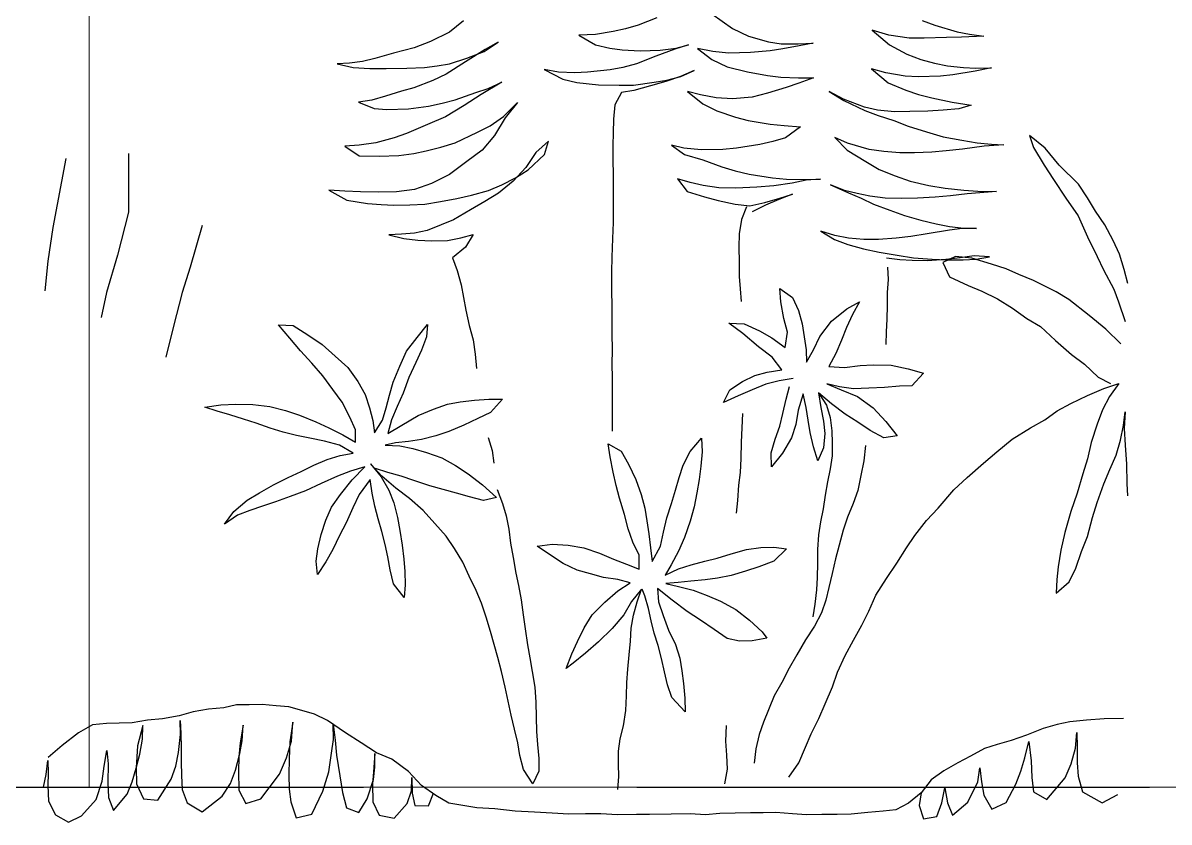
# Model space of a CAD drawing. Header units: metres. Extents: x -58 to 722, y -1100 to 345.
# Drawn here: x 240.4789 to 240.898, y -500.6982 to -500.406 of the extents above; entities that cross this region are included whole.
import ezdxf

# ---------------------------------------------------------------- set-up
doc = ezdxf.new("R2010")
doc.units = ezdxf.units.M
doc.header["$MEASUREMENT"] = 0
doc.linetypes.add('HIDDEN2', pattern=[0.1875, 0.125, -0.0625])
doc.layers.add('FSR_ARQ_005VEGETACION', color=64, linetype='Continuous')
doc.layers.add('FSR_ARQ_007PROYECCIONES', color=200, linetype='HIDDEN2')
doc.layers.add('muro bajo', color=33, linetype='Continuous', lineweight=9)

# ---------------------------------------------------------------- blocks, each defined once
blk = doc.blocks.new('arbustos 01')
at = {"layer": 'FSR_ARQ_005VEGETACION', "color": 103}
for p, q in [((188.59767, -31.7698), (188.606, -31.77567)), ((188.4967, -31.77261), (188.49102, -31.77723)), ((188.56261, -31.7759), (188.5576, -31.77692)), ((188.56773, -31.7744), (188.56261, -31.7759)), ((188.57534, -31.77142), (188.56773, -31.7744)), ((188.606, -31.77567), (188.61261, -31.77881)), ((188.68306, -31.77247), (188.68822, -31.77431)), ((188.68822, -31.77431), (188.69735, -31.77706)), ((188.49102, -31.77723), (188.4833, -31.78104)), ((188.55044, -31.7781), (188.54364, -31.77843)), ((188.54364, -31.77843), (188.55038, -31.7824)), ((188.5576, -31.77692), (188.55044, -31.7781)), ((188.61261, -31.77881), (188.62066, -31.78121)), ((188.66963, -31.77839), (188.66279, -31.77645)), ((188.66279, -31.77645), (188.6698, -31.78233)), ((188.67777, -31.7796), (188.66963, -31.77839)), ((188.68387, -31.77963), (188.67777, -31.7796)), ((188.69307, -31.77939), (188.68387, -31.77963)), ((188.69905, -31.77931), (188.69307, -31.77939)), ((188.69735, -31.77706), (188.70238, -31.77807)), ((188.70813, -31.77882), (188.69905, -31.77931)), ((188.70238, -31.77807), (188.70813, -31.77882)), ((188.47676, -31.78364), (188.46831, -31.78579)), ((188.4833, -31.78104), (188.47676, -31.78364)), ((188.50558, -31.78432), (188.49752, -31.78922)), ((188.4981, -31.78777), (188.50511, -31.78505)), ((188.50511, -31.78505), (188.5108, -31.78126)), ((188.5108, -31.78126), (188.50558, -31.78432)), ((188.55038, -31.7824), (188.55614, -31.78376)), ((188.55614, -31.78376), (188.56117, -31.78441)), ((188.56117, -31.78441), (188.56859, -31.78478)), ((188.56859, -31.78478), (188.57659, -31.78456)), ((188.58256, -31.78412), (188.57483, -31.78697)), ((188.57659, -31.78456), (188.58316, -31.78375)), ((188.58816, -31.78237), (188.58256, -31.78412)), ((188.58316, -31.78375), (188.58816, -31.78237)), ((188.598, -31.7851), (188.59188, -31.78387)), ((188.59188, -31.78387), (188.59768, -31.78833)), ((188.60446, -31.78573), (188.598, -31.7851)), ((188.62142, -31.78478), (188.6133, -31.78549)), ((188.62066, -31.78121), (188.62581, -31.78197)), ((188.62655, -31.784), (188.62142, -31.78478)), ((188.62581, -31.78197), (188.63274, -31.782)), ((188.63311, -31.78271), (188.62655, -31.784)), ((188.63274, -31.782), (188.63883, -31.78168)), ((188.63883, -31.78168), (188.63311, -31.78271)), ((188.6698, -31.78233), (188.67691, -31.78618)), ((188.45043, -31.78985), (188.44541, -31.79004)), ((188.45568, -31.78919), (188.45043, -31.78985)), ((188.46068, -31.78792), (188.45568, -31.78919)), ((188.46831, -31.78579), (188.46068, -31.78792)), ((188.49752, -31.78922), (188.4897, -31.79434)), ((188.49108, -31.79014), (188.4981, -31.78777)), ((188.57483, -31.78697), (188.56698, -31.79007)), ((188.59768, -31.78833), (188.60394, -31.79124)), ((188.6133, -31.78549), (188.60446, -31.78573)), ((188.67691, -31.78618), (188.68255, -31.78826)), ((188.68255, -31.78826), (188.68819, -31.78985)), ((188.68819, -31.78985), (188.69347, -31.79086)), ((188.44541, -31.79004), (188.45189, -31.79151)), ((188.45189, -31.79151), (188.45871, -31.79201)), ((188.45871, -31.79201), (188.46528, -31.79192)), ((188.46528, -31.79192), (188.47377, -31.79181)), ((188.47377, -31.79181), (188.48094, -31.79159)), ((188.48094, -31.79159), (188.48607, -31.79092)), ((188.4897, -31.79434), (188.48423, -31.79681)), ((188.48607, -31.79092), (188.49108, -31.79014)), ((188.53535, -31.79348), (188.52948, -31.79237)), ((188.52948, -31.79237), (188.53706, -31.79633)), ((188.54193, -31.79375), (188.53535, -31.79348)), ((188.54719, -31.79344), (188.54193, -31.79375)), ((188.55638, -31.79248), (188.54719, -31.79344)), ((188.56151, -31.79157), (188.55638, -31.79248)), ((188.56698, -31.79007), (188.56151, -31.79157)), ((188.59045, -31.79273), (188.58487, -31.7952)), ((188.5851, -31.7952), (188.59045, -31.79273)), ((188.60394, -31.79124), (188.6121, -31.7934)), ((188.6121, -31.7934), (188.62024, -31.79484)), ((188.6684, -31.79371), (188.66252, -31.79211)), ((188.66252, -31.79211), (188.6693, -31.79776)), ((188.67619, -31.79504), (188.6684, -31.79371)), ((188.69555, -31.79454), (188.69054, -31.79508)), ((188.69347, -31.79086), (188.69993, -31.79161)), ((188.70462, -31.7931), (188.69555, -31.79454)), ((188.69993, -31.79161), (188.70496, -31.79178)), ((188.71129, -31.79169), (188.70462, -31.7931)), ((188.70496, -31.79178), (188.71129, -31.79169)), ((188.48423, -31.79681), (188.47662, -31.79978)), ((188.51234, -31.7975), (188.50392, -31.80252)), ((188.50675, -31.80009), (188.51234, -31.7975)), ((188.53706, -31.79633), (188.54282, -31.79769)), ((188.54282, -31.79769), (188.55156, -31.79864)), ((188.55156, -31.79864), (188.55993, -31.79877)), ((188.55993, -31.79877), (188.56579, -31.79869)), ((188.56579, -31.79869), (188.57426, -31.7975)), ((188.57272, -31.79907), (188.56594, -31.80096)), ((188.57892, -31.79731), (188.57272, -31.79907)), ((188.57426, -31.7975), (188.57939, -31.79671)), ((188.58487, -31.7952), (188.57892, -31.79731)), ((188.57939, -31.79671), (188.5851, -31.7952)), ((188.62024, -31.79484), (188.62563, -31.79548)), ((188.62563, -31.79548), (188.63293, -31.79574)), ((188.63296, -31.7979), (188.62784, -31.79976)), ((188.63293, -31.79574), (188.63891, -31.79578)), ((188.63891, -31.79578), (188.63296, -31.7979)), ((188.6693, -31.79776), (188.67651, -31.80077)), ((188.68146, -31.79532), (188.67619, -31.79504)), ((188.69054, -31.79508), (188.68146, -31.79532)), ((188.46507, -31.80316), (188.45948, -31.80479)), ((188.47162, -31.80116), (188.46507, -31.80316)), ((188.47662, -31.79978), (188.47162, -31.80116)), ((188.49331, -31.80469), (188.50175, -31.80171)), ((188.50392, -31.80252), (188.49704, -31.80703)), ((188.50175, -31.80171), (188.50675, -31.80009)), ((188.56093, -31.80174), (188.55825, -31.8068)), ((188.56594, -31.80096), (188.56093, -31.80174)), ((188.59298, -31.80262), (188.58782, -31.80138)), ((188.58782, -31.80138), (188.59398, -31.80631)), ((188.59945, -31.80385), (188.59298, -31.80262)), ((188.60603, -31.80424), (188.59945, -31.80385)), ((188.61403, -31.80365), (188.60603, -31.80424)), ((188.62022, -31.80201), (188.61403, -31.80365)), ((188.62784, -31.79976), (188.62022, -31.80201)), ((188.6511, -31.80446), (188.64532, -31.80131)), ((188.64532, -31.80131), (188.65134, -31.80494)), ((188.67651, -31.80077), (188.68167, -31.80249)), ((188.68167, -31.80249), (188.68707, -31.80386)), ((188.68707, -31.80386), (188.69534, -31.80566)), ((188.45948, -31.80479), (188.45411, -31.8057)), ((188.45411, -31.8057), (188.46048, -31.80825)), ((188.46048, -31.80825), (188.46563, -31.80866)), ((188.46563, -31.80866), (188.47435, -31.80842)), ((188.47435, -31.80842), (188.48258, -31.80723)), ((188.48258, -31.80723), (188.48807, -31.80608)), ((188.48807, -31.80608), (188.49331, -31.80469)), ((188.49704, -31.80703), (188.48946, -31.81168)), ((188.513, -31.81148), (188.51866, -31.80578)), ((188.51866, -31.80578), (188.51361, -31.81207)), ((188.55825, -31.8068), (188.55769, -31.81261)), ((188.59398, -31.80631), (188.59964, -31.80923)), ((188.65975, -31.80769), (188.6511, -31.80446)), ((188.65134, -31.80494), (188.65977, -31.80901)), ((188.66502, -31.80894), (188.65975, -31.80769)), ((188.69801, -31.80837), (188.69168, -31.80893)), ((188.69534, -31.80566), (188.70301, -31.80687)), ((188.70301, -31.80687), (188.69801, -31.80837)), ((188.48946, -31.81168), (188.48209, -31.81477)), ((188.50756, -31.81526), (188.513, -31.81148)), ((188.51361, -31.81207), (188.5094, -31.81918)), ((188.55769, -31.81261), (188.55752, -31.81819)), ((188.59964, -31.80923), (188.6072, -31.81175)), ((188.6072, -31.81175), (188.61236, -31.81312)), ((188.61236, -31.81312), (188.62135, -31.81455)), ((188.65977, -31.80901), (188.66517, -31.81109)), ((188.67185, -31.80956), (188.66502, -31.80894)), ((188.66517, -31.81109), (188.67154, -31.81315)), ((188.67154, -31.81315), (188.67743, -31.81546)), ((188.67806, -31.80948), (188.67185, -31.80956)), ((188.68547, -31.80938), (188.67806, -31.80948)), ((188.69168, -31.80893), (188.68547, -31.80938)), ((188.48209, -31.81477), (188.47353, -31.81835)), ((188.49342, -31.82214), (188.50245, -31.81784)), ((188.50245, -31.81784), (188.50756, -31.81526)), ((188.62135, -31.81455), (188.6271, -31.81519)), ((188.6271, -31.81519), (188.63368, -31.8157)), ((188.63368, -31.8157), (188.62752, -31.8202)), ((188.67743, -31.81546), (188.68487, -31.81775)), ((188.68487, -31.81775), (188.69159, -31.81969)), ((188.46115, -31.82222), (188.45435, -31.82315)), ((188.46853, -31.82009), (188.46115, -31.82222)), ((188.47353, -31.81835), (188.46853, -31.82009)), ((188.48747, -31.8239), (188.49342, -31.82214)), ((188.5094, -31.81918), (188.50434, -31.8251)), ((188.53131, -31.82151), (188.52611, -31.82612)), ((188.52971, -31.82691), (188.53131, -31.82151)), ((188.55752, -31.81819), (188.55746, -31.82327)), ((188.6224, -31.82159), (188.61716, -31.82286)), ((188.62752, -31.8202), (188.6224, -31.82159)), ((188.65277, -31.82237), (188.6476, -31.82005)), ((188.6476, -31.82005), (188.65269, -31.82512)), ((188.66153, -31.82488), (188.65277, -31.82237)), ((188.69159, -31.81969), (188.69926, -31.82114)), ((188.69926, -31.82114), (188.70549, -31.82213)), ((188.73313, -31.82432), (188.72673, -31.81914)), ((188.72673, -31.81914), (188.72835, -31.82414)), ((188.45435, -31.82315), (188.4485, -31.82359)), ((188.4485, -31.82359), (188.45441, -31.82746)), ((188.47042, -31.82736), (188.47651, -31.82656)), ((188.47651, -31.82656), (188.48163, -31.82541)), ((188.48163, -31.82541), (188.48747, -31.8239)), ((188.50434, -31.8251), (188.49807, -31.82973)), ((188.52611, -31.82612), (188.52213, -31.83215)), ((188.52298, -31.83322), (188.52971, -31.82691)), ((188.55746, -31.82327), (188.55742, -31.8291)), ((188.58634, -31.82435), (188.5813, -31.8231)), ((188.5813, -31.8231), (188.58661, -31.82686)), ((188.59328, -31.82509), (188.58634, -31.82435)), ((188.58661, -31.82686), (188.59393, -31.82915)), ((188.60212, -31.82485), (188.59328, -31.82509)), ((188.60774, -31.82442), (188.60212, -31.82485)), ((188.61716, -31.82286), (188.60774, -31.82442)), ((188.65269, -31.82512), (188.66029, -31.8298)), ((188.45441, -31.82746), (188.46254, -31.82758)), ((188.46254, -31.82758), (188.47042, -31.82736)), ((188.49807, -31.82973), (188.49109, -31.83509)), ((188.55742, -31.8291), (188.5575, -31.83517)), ((188.59393, -31.82915), (188.60174, -31.83191)), ((188.49109, -31.83509), (188.48373, -31.83877)), ((188.5123, -31.83922), (188.51788, -31.8364)), ((188.52213, -31.83215), (188.51695, -31.83772)), ((188.51788, -31.8364), (188.52298, -31.83322)), ((188.5575, -31.83517), (188.55758, -31.84099)), ((188.60174, -31.83191), (188.60714, -31.83351)), ((188.60714, -31.83351), (188.61278, -31.83487)), ((188.61278, -31.83487), (188.62224, -31.83641)), ((188.62224, -31.83641), (188.62799, -31.83693)), ((188.47683, -31.84114), (188.46955, -31.84207)), ((188.48373, -31.83877), (188.47683, -31.84114)), ((188.50684, -31.84157), (188.5123, -31.83922)), ((188.51695, -31.83772), (188.51103, -31.84259)), ((188.55758, -31.84099), (188.55754, -31.84732)), ((188.5888, -31.8383), (188.58376, -31.83682)), ((188.58376, -31.83682), (188.58765, -31.8419)), ((188.59407, -31.83955), (188.5888, -31.8383)), ((188.60054, -31.84053), (188.59407, -31.83955)), ((188.60736, -31.84056), (188.60054, -31.84053)), ((188.61596, -31.8402), (188.60736, -31.84056)), ((188.62288, -31.83963), (188.61596, -31.8402)), ((188.63028, -31.83858), (188.62288, -31.83963)), ((188.62799, -31.83693), (188.636, -31.83706)), ((188.636, -31.83742), (188.63028, -31.83858)), ((188.636, -31.83706), (188.64174, -31.83699)), ((188.64174, -31.83699), (188.636, -31.83742)), ((188.6516, -31.84151), (188.64583, -31.83932)), ((188.64583, -31.83932), (188.65317, -31.84257)), ((188.4485, -31.84176), (188.44204, -31.84137)), ((188.44204, -31.84137), (188.44939, -31.84545)), ((188.45496, -31.84215), (188.4485, -31.84176)), ((188.44939, -31.84545), (188.45778, -31.8469)), ((188.46238, -31.84229), (188.45496, -31.84215)), ((188.46955, -31.84207), (188.46238, -31.84229)), ((188.48741, -31.84601), (188.49409, -31.84485)), ((188.49409, -31.84485), (188.49993, -31.84345)), ((188.49993, -31.84345), (188.50684, -31.84157)), ((188.51103, -31.84259), (188.50546, -31.84601)), ((188.58765, -31.8419), (188.59461, -31.84408)), ((188.59461, -31.84408), (188.60025, -31.84568)), ((188.60025, -31.84568), (188.60709, -31.84714)), ((188.61915, -31.84638), (188.62534, -31.84462)), ((188.62487, -31.84522), (188.6194, -31.84745)), ((188.63046, -31.843), (188.62487, -31.84522)), ((188.62534, -31.84462), (188.63046, -31.843)), ((188.65676, -31.84276), (188.6516, -31.84151)), ((188.65317, -31.84257), (188.65834, -31.84465)), ((188.66179, -31.84389), (188.65676, -31.84276)), ((188.45778, -31.8469), (188.46328, -31.8473)), ((188.46328, -31.8473), (188.46843, -31.84747)), ((188.46843, -31.84747), (188.47488, -31.84738)), ((188.47488, -31.84738), (188.48097, -31.84706)), ((188.48097, -31.84706), (188.48741, -31.84601)), ((188.60709, -31.84714), (188.61307, -31.84777)), ((188.61307, -31.84777), (188.61915, -31.84638))]:
    blk.add_line(p, q, dxfattribs=at)
at = {"layer": 'FSR_ARQ_005VEGETACION', "color": 104}
for p, q in [((188.70549, -31.82213), (188.71123, -31.82277)), ((188.36064, -31.82655), (188.36066, -31.85034)), ((188.66752, -31.82576), (188.66153, -31.82488)), ((188.67399, -31.82627), (188.66752, -31.82576)), ((188.67996, -31.82619), (188.67399, -31.82627)), ((188.68701, -31.82597), (188.67996, -31.82619)), ((188.69286, -31.82541), (188.68701, -31.82597)), ((188.69955, -31.82472), (188.69286, -31.82541)), ((188.70826, -31.82353), (188.69955, -31.82472)), ((188.71626, -31.82306), (188.70826, -31.82353)), ((188.71123, -31.82277), (188.71626, -31.82306)), ((188.72835, -31.82414), (188.73275, -31.83126)), ((188.73884, -31.83129), (188.73313, -31.82432)), ((188.33511, -31.82851), (188.3299, -31.85665)), ((188.66029, -31.8298), (188.66559, -31.83296)), ((188.73275, -31.83126), (188.73653, -31.83706)), ((188.7466, -31.83896), (188.73884, -31.83129)), ((188.66559, -31.83296), (188.67208, -31.83562)), ((188.67208, -31.83562), (188.67821, -31.83781)), ((188.67821, -31.83781), (188.68576, -31.8395)), ((188.68576, -31.8395), (188.69247, -31.8406)), ((188.69247, -31.8406), (188.70001, -31.84145)), ((188.73653, -31.83706), (188.74154, -31.84464)), ((188.75026, -31.84453), (188.7466, -31.83896)), ((188.65834, -31.84465), (188.66339, -31.84709)), ((188.66814, -31.84464), (188.66179, -31.84389)), ((188.67483, -31.84478), (188.66814, -31.84464)), ((188.68117, -31.8447), (188.67483, -31.84478)), ((188.68846, -31.84424), (188.68117, -31.8447)), ((188.69466, -31.84368), (188.68846, -31.84424)), ((188.70135, -31.84287), (188.69466, -31.84368)), ((188.70001, -31.84145), (188.70576, -31.84185)), ((188.7066, -31.84244), (188.70135, -31.84287)), ((188.70576, -31.84185), (188.71329, -31.84199)), ((188.71329, -31.84199), (188.7066, -31.84244)), ((188.74154, -31.84464), (188.74654, -31.85187)), ((188.75356, -31.84998), (188.75026, -31.84453)), ((188.36066, -31.85034), (188.35621, -31.86787)), ((188.49953, -31.84944), (188.49265, -31.85347)), ((188.50546, -31.84601), (188.49953, -31.84944)), ((188.55754, -31.84732), (188.55752, -31.85451)), ((188.61179, -31.84819), (188.60968, -31.85337)), ((188.6194, -31.84745), (188.61406, -31.85027)), ((188.66339, -31.84709), (188.67, -31.84951)), ((188.67, -31.84951), (188.67589, -31.8517)), ((188.75734, -31.85555), (188.75356, -31.84998)), ((188.49265, -31.85347), (188.48766, -31.85557)), ((188.55752, -31.85451), (188.55723, -31.86108)), ((188.60968, -31.85337), (188.6088, -31.85912)), ((188.67589, -31.8517), (188.68261, -31.85364)), ((188.68261, -31.85364), (188.68884, -31.85511)), ((188.68884, -31.85511), (188.69424, -31.85624)), ((188.74654, -31.85187), (188.75036, -31.86042)), ((188.3299, -31.85665), (188.32778, -31.87025)), ((188.39058, -31.85579), (188.38562, -31.87276)), ((188.47157, -31.85926), (188.46644, -31.85957)), ((188.46644, -31.85957), (188.47255, -31.86104)), ((188.47683, -31.85883), (188.47157, -31.85926)), ((188.48195, -31.8578), (188.47683, -31.85883)), ((188.48766, -31.85557), (188.48195, -31.8578)), ((188.49562, -31.86085), (188.50063, -31.85946)), ((188.50063, -31.85946), (188.49759, -31.86464)), ((188.6088, -31.85912), (188.60864, -31.86462)), ((188.64766, -31.85986), (188.6419, -31.85814)), ((188.6419, -31.85814), (188.64745, -31.86153)), ((188.68519, -31.85911), (188.67851, -31.86027)), ((188.69426, -31.85767), (188.68519, -31.85911)), ((188.69424, -31.85624), (188.69998, -31.85688)), ((188.69939, -31.857), (188.69426, -31.85767)), ((188.70513, -31.85704), (188.69939, -31.857)), ((188.69998, -31.85688), (188.70513, -31.85704)), ((188.76066, -31.86184), (188.75734, -31.85555)), ((188.47255, -31.86104), (188.47818, -31.8618)), ((188.47818, -31.8618), (188.48392, -31.86196)), ((188.48392, -31.86196), (188.49026, -31.86187)), ((188.49026, -31.86187), (188.49562, -31.86085)), ((188.55723, -31.86108), (188.55697, -31.86865)), ((188.64745, -31.86153), (188.65297, -31.86349)), ((188.65318, -31.86086), (188.64766, -31.85986)), ((188.65297, -31.86349), (188.65921, -31.8652)), ((188.6594, -31.86149), (188.65318, -31.86086)), ((188.66538, -31.86141), (188.6594, -31.86149)), ((188.67254, -31.86095), (188.66538, -31.86141)), ((188.67851, -31.86027), (188.67254, -31.86095)), ((188.75036, -31.86042), (188.75417, -31.86838)), ((188.76324, -31.86742), (188.76066, -31.86184)), ((188.35621, -31.86787), (188.3517, -31.88299)), ((188.49759, -31.86464), (188.49227, -31.8689)), ((188.49227, -31.8689), (188.49413, -31.87406)), ((188.55697, -31.86865), (188.55692, -31.8746)), ((188.60864, -31.86462), (188.60872, -31.87071)), ((188.65921, -31.8652), (188.66569, -31.86655)), ((188.66569, -31.86655), (188.673, -31.86788)), ((188.67398, -31.86978), (188.66859, -31.86902)), ((188.673, -31.86788), (188.67958, -31.86887)), ((188.67958, -31.86887), (188.68712, -31.86948)), ((188.69667, -31.86832), (188.69145, -31.87079)), ((188.69859, -31.86885), (188.69274, -31.86953)), ((188.70326, -31.86907), (188.69667, -31.86832)), ((188.7042, -31.86805), (188.69859, -31.86885)), ((188.7113, -31.87147), (188.70326, -31.86907)), ((188.71054, -31.86845), (188.7042, -31.86805)), ((188.70506, -31.86948), (188.71054, -31.86845)), ((188.75417, -31.86838), (188.75675, -31.87373)), ((188.76524, -31.87361), (188.76324, -31.86742)), ((188.32778, -31.87025), (188.32659, -31.88238)), ((188.38562, -31.87276), (188.38246, -31.883)), ((188.60872, -31.87071), (188.6088, -31.87645)), ((188.66901, -31.8727), (188.66931, -31.87778)), ((188.679, -31.86995), (188.67398, -31.86978)), ((188.6851, -31.87011), (188.679, -31.86995)), ((188.69274, -31.86953), (188.6851, -31.87011)), ((188.68712, -31.86948), (188.69311, -31.86976)), ((188.69145, -31.87079), (188.69427, -31.87661)), ((188.69311, -31.86976), (188.6998, -31.86967)), ((188.6998, -31.86967), (188.70506, -31.86948)), ((188.71718, -31.87343), (188.7113, -31.87147)), ((188.72235, -31.87575), (188.71718, -31.87343)), ((188.75675, -31.87373), (188.76093, -31.88168)), ((188.76675, -31.87933), (188.76524, -31.87361)), ((188.49413, -31.87406), (188.49576, -31.8799)), ((188.55692, -31.8746), (188.5569, -31.88228)), ((188.6088, -31.87645), (188.60923, -31.88147)), ((188.66931, -31.87778), (188.6689, -31.88305)), ((188.69427, -31.87661), (188.70185, -31.88009)), ((188.72836, -31.87817), (188.72235, -31.87575)), ((188.73751, -31.88271), (188.72836, -31.87817)), ((188.3517, -31.88299), (188.3495, -31.8932)), ((188.38246, -31.883), (188.37889, -31.89664)), ((188.49576, -31.8799), (188.49679, -31.88503)), ((188.5569, -31.88228), (188.55698, -31.88836)), ((188.60923, -31.88147), (188.60954, -31.8866)), ((188.62568, -31.88674), (188.62524, -31.88137)), ((188.62524, -31.88137), (188.63043, -31.885)), ((188.6689, -31.88305), (188.66885, -31.88831)), ((188.70185, -31.88009), (188.70738, -31.88252)), ((188.70738, -31.88252), (188.71376, -31.88555)), ((188.74269, -31.88587), (188.73751, -31.88271)), ((188.76093, -31.88168), (188.76291, -31.88679)), ((188.49679, -31.88503), (188.49769, -31.89015)), ((188.62696, -31.89354), (188.62568, -31.88674)), ((188.63043, -31.885), (188.6329, -31.89035)), ((188.65249, -31.88961), (188.65759, -31.88679)), ((188.65759, -31.88679), (188.6548, -31.89196)), ((188.71376, -31.88555), (188.71979, -31.88941)), ((188.75091, -31.89233), (188.74269, -31.88587)), ((188.76291, -31.88679), (188.76565, -31.89476)), ((188.49769, -31.89015), (188.4991, -31.89647)), ((188.55698, -31.88836), (188.55706, -31.89369)), ((188.6329, -31.89035), (188.63429, -31.89571)), ((188.64623, -31.89471), (188.65249, -31.88961)), ((188.6548, -31.89196), (188.65236, -31.89726)), ((188.66885, -31.88831), (188.66881, -31.89381)), ((188.71979, -31.88941), (188.72558, -31.89351)), ((188.75768, -31.89786), (188.75091, -31.89233)), ((188.37889, -31.89664), (188.37578, -31.9093)), ((188.42612, -31.90158), (188.42158, -31.89613)), ((188.42158, -31.89613), (188.42748, -31.89642)), ((188.42748, -31.89642), (188.43348, -31.90018)), ((188.47787, -31.90125), (188.48214, -31.89599)), ((188.48214, -31.89599), (188.48177, -31.90101)), ((188.4991, -31.89647), (188.50061, -31.90219)), ((188.55706, -31.89369), (188.55701, -31.89964)), ((188.61031, -31.89962), (188.60452, -31.89552)), ((188.60452, -31.89552), (188.61085, -31.89567)), ((188.61085, -31.89567), (188.61699, -31.89857)), ((188.62835, -31.89914), (188.62696, -31.89354)), ((188.63429, -31.89571), (188.63519, -31.90096)), ((188.64153, -31.90087), (188.64623, -31.89471)), ((188.66881, -31.89381), (188.66852, -31.89895)), ((188.72558, -31.89351), (188.73125, -31.89678)), ((188.73125, -31.89678), (188.7373, -31.90256)), ((188.43053, -31.90673), (188.42612, -31.90158)), ((188.43348, -31.90018), (188.4393, -31.90419)), ((188.47361, -31.90682), (188.47787, -31.90125)), ((188.48177, -31.90101), (188.47974, -31.90637)), ((188.55701, -31.89964), (188.5571, -31.90633)), ((188.6166, -31.90504), (188.61031, -31.89962)), ((188.61699, -31.89857), (188.62205, -31.90137)), ((188.62205, -31.90137), (188.62748, -31.90537)), ((188.62748, -31.90537), (188.62835, -31.89914)), ((188.63519, -31.90096), (188.63598, -31.90633)), ((188.63897, -31.90629), (188.64153, -31.90087)), ((188.65236, -31.89726), (188.65028, -31.90243)), ((188.66852, -31.89895), (188.66835, -31.90409)), ((188.76386, -31.90387), (188.75768, -31.89786)), ((188.4393, -31.90419), (188.44457, -31.90889)), ((188.50061, -31.90219), (188.50152, -31.90803)), ((188.5571, -31.90633), (188.55706, -31.91216)), ((188.62216, -31.90926), (188.6166, -31.90504)), ((188.63598, -31.90633), (188.63605, -31.91135)), ((188.63605, -31.91135), (188.63897, -31.90629)), ((188.65028, -31.90243), (188.64808, -31.90784)), ((188.7373, -31.90256), (188.74383, -31.90821)), ((188.43518, -31.91175), (188.43053, -31.90673)), ((188.44457, -31.90889), (188.44977, -31.91353)), ((188.47084, -31.91287), (188.47361, -31.90682)), ((188.47974, -31.90637), (188.47733, -31.91148)), ((188.50152, -31.90803), (188.50208, -31.91388)), ((188.62605, -31.91447), (188.62216, -31.90926)), ((188.64808, -31.90784), (188.64516, -31.91313)), ((188.74383, -31.90821), (188.74903, -31.91208)), ((188.43959, -31.91683), (188.43518, -31.91175)), ((188.44977, -31.91353), (188.45375, -31.91912)), ((188.46814, -31.91948), (188.47084, -31.91287)), ((188.47733, -31.91148), (188.47456, -31.91753)), ((188.55706, -31.91216), (188.55714, -31.91773)), ((188.61509, -31.91677), (188.62009, -31.91539)), ((188.62009, -31.91539), (188.62605, -31.91447)), ((188.64516, -31.91313), (188.65162, -31.91341)), ((188.65162, -31.91341), (188.65795, -31.91272)), ((188.65795, -31.91272), (188.6632, -31.91241)), ((188.6632, -31.91241), (188.6705, -31.91255)), ((188.6705, -31.91255), (188.67745, -31.91401)), ((188.67745, -31.91401), (188.68369, -31.91584)), ((188.74903, -31.91208), (188.7546, -31.91739)), ((188.4437, -31.92235), (188.43959, -31.91683)), ((188.45375, -31.91912), (188.45674, -31.92447)), ((188.46666, -31.92477), (188.46814, -31.91948)), ((188.47456, -31.91753), (188.47217, -31.92389)), ((188.55714, -31.91773), (188.55709, -31.92331)), ((188.605, -31.92253), (188.6101, -31.91911)), ((188.6101, -31.91911), (188.61509, -31.91677)), ((188.61956, -31.9203), (188.61409, -31.92252)), ((188.62504, -31.91891), (188.61956, -31.9203)), ((188.63076, -31.91799), (188.62504, -31.91891)), ((188.64946, -31.92132), (188.64442, -31.92008)), ((188.64442, -31.92008), (188.65019, -31.92251)), ((188.68369, -31.91584), (188.67898, -31.92092)), ((188.7546, -31.91739), (188.75965, -31.91995)), ((188.75693, -31.92202), (188.763, -31.92002)), ((188.763, -31.92002), (188.75925, -31.92521)), ((188.44749, -31.92763), (188.4437, -31.92235)), ((188.45674, -31.92447), (188.45855, -31.92984)), ((188.46537, -31.92981), (188.46666, -31.92477)), ((188.47217, -31.92389), (188.46982, -31.92931)), ((188.55709, -31.92331), (188.55716, -31.92889)), ((188.60244, -31.9277), (188.605, -31.92253)), ((188.61409, -31.92252), (188.60838, -31.92499)), ((188.62789, -31.92628), (188.62925, -31.92124)), ((188.63479, -31.92415), (188.63273, -31.93088)), ((188.63594, -31.92976), (188.63479, -31.92415)), ((188.64632, -31.92818), (188.641, -31.92371)), ((188.641, -31.92371), (188.64192, -31.92968)), ((188.641, -31.92371), (188.6443, -31.92881)), ((188.6552, -31.92208), (188.64946, -31.92132)), ((188.65019, -31.92251), (188.6568, -31.92529)), ((188.66142, -31.92188), (188.6552, -31.92208)), ((188.66787, -31.92155), (188.66142, -31.92188)), ((188.67384, -31.92111), (188.66787, -31.92155)), ((188.67898, -31.92092), (188.67384, -31.92111)), ((188.74351, -31.92806), (188.75028, -31.92486)), ((188.75028, -31.92486), (188.75693, -31.92202)), ((188.39167, -31.92957), (188.39816, -31.92861)), ((188.39671, -31.93117), (188.39167, -31.92957)), ((188.39816, -31.92861), (188.40423, -31.92841)), ((188.40423, -31.92841), (188.41112, -31.9285)), ((188.41112, -31.9285), (188.41807, -31.92939)), ((188.41807, -31.92939), (188.42448, -31.93098)), ((188.45061, -31.93366), (188.44749, -31.92763)), ((188.46982, -31.92931), (188.46754, -31.9348)), ((188.48453, -31.93035), (188.49026, -31.92835)), ((188.49026, -31.92835), (188.49539, -31.92742)), ((188.49539, -31.92742), (188.50121, -31.92672)), ((188.50121, -31.92672), (188.50703, -31.92639)), ((188.50703, -31.92639), (188.51255, -31.92638)), ((188.51255, -31.92638), (188.50773, -31.93183)), ((188.55716, -31.92889), (188.55711, -31.93422)), ((188.60838, -31.92499), (188.60244, -31.9277)), ((188.62653, -31.93216), (188.62789, -31.92628)), ((188.6443, -31.92881), (188.6458, -31.93381)), ((188.65188, -31.93241), (188.64632, -31.92818)), ((188.6568, -31.92529), (188.6632, -31.92986)), ((188.73793, -31.93112), (188.74351, -31.92806)), ((188.75925, -31.92521), (188.75633, -31.93063)), ((188.40175, -31.93265), (188.39671, -31.93117)), ((188.40729, -31.93444), (188.40175, -31.93265)), ((188.42448, -31.93098), (188.43008, -31.93289)), ((188.43008, -31.93289), (188.43675, -31.93553)), ((188.45291, -31.93884), (188.45061, -31.93366)), ((188.45855, -31.92984), (188.45986, -31.93503)), ((188.46389, -31.93491), (188.46537, -31.92981)), ((188.47172, -31.93697), (188.47836, -31.93304)), ((188.47836, -31.93304), (188.48453, -31.93035)), ((188.50255, -31.9342), (188.49682, -31.93694)), ((188.50773, -31.93183), (188.50255, -31.9342)), ((188.55711, -31.93422), (188.55718, -31.9393)), ((188.61015, -31.93214), (188.6096, -31.94386)), ((188.62529, -31.93731), (188.62653, -31.93216)), ((188.63273, -31.93088), (188.63173, -31.93663)), ((188.63673, -31.93489), (188.63594, -31.92976)), ((188.64192, -31.92968), (188.64307, -31.93528)), ((188.6458, -31.93381), (188.64635, -31.93918)), ((188.65694, -31.93569), (188.65188, -31.93241)), ((188.6632, -31.92986), (188.66841, -31.93541)), ((188.73296, -31.93477), (188.73793, -31.93112)), ((188.75633, -31.93063), (188.75426, -31.93652)), ((188.76491, -31.93709), (188.76555, -31.93146)), ((188.76555, -31.93146), (188.76516, -31.93828)), ((188.41252, -31.9361), (188.40729, -31.93444)), ((188.41813, -31.93807), (188.41252, -31.9361)), ((188.42348, -31.93973), (188.41813, -31.93807)), ((188.43675, -31.93553), (188.44199, -31.93793)), ((188.44199, -31.93793), (188.44773, -31.94083)), ((188.45291, -31.94386), (188.45291, -31.93884)), ((188.45986, -31.93503), (188.46055, -31.94004)), ((188.46055, -31.94004), (188.46389, -31.93491)), ((188.46754, -31.9348), (188.466, -31.94027)), ((188.466, -31.94027), (188.47172, -31.93697)), ((188.49682, -31.93694), (188.49079, -31.9395)), ((188.62345, -31.9426), (188.62529, -31.93731)), ((188.63173, -31.93663), (188.63001, -31.94203)), ((188.63763, -31.93989), (188.63673, -31.93489)), ((188.64307, -31.93528), (188.6435, -31.94029)), ((188.66201, -31.93909), (188.65694, -31.93569)), ((188.66841, -31.93541), (188.67292, -31.94121)), ((188.71968, -31.94261), (188.72714, -31.93796)), ((188.72714, -31.93796), (188.73296, -31.93477)), ((188.75426, -31.93652), (188.75173, -31.94396)), ((188.76367, -31.94296), (188.76491, -31.93709)), ((188.76516, -31.93828), (188.76561, -31.94497)), ((188.42895, -31.94115), (188.42348, -31.93973)), ((188.43436, -31.94225), (188.42895, -31.94115)), ((188.4402, -31.94347), (188.43436, -31.94225)), ((188.4463, -31.945), (188.4402, -31.94347)), ((188.44773, -31.94083), (188.45291, -31.94386)), ((188.47435, -31.94351), (188.46916, -31.94413)), ((188.47973, -31.94269), (188.47435, -31.94351)), ((188.48548, -31.94125), (188.47973, -31.94269)), ((188.49079, -31.9395), (188.48548, -31.94125)), ((188.50672, -31.94198), (188.50835, -31.94722)), ((188.58889, -31.94765), (188.59346, -31.94214)), ((188.59346, -31.94214), (188.59366, -31.94777)), ((188.62173, -31.94812), (188.62345, -31.9426)), ((188.63001, -31.94203), (188.62639, -31.9483)), ((188.63891, -31.94573), (188.63763, -31.93989)), ((188.6435, -31.94029), (188.64298, -31.94616)), ((188.64635, -31.93918), (188.64654, -31.9442)), ((188.66755, -31.94212), (188.66201, -31.93909)), ((188.67292, -31.94121), (188.66755, -31.94212)), ((188.71341, -31.94771), (188.71968, -31.94261)), ((188.76196, -31.94908), (188.76367, -31.94296)), ((188.45198, -31.94833), (188.4463, -31.945)), ((188.46916, -31.94413), (188.46495, -31.945)), ((188.46495, -31.945), (188.47091, -31.94535)), ((188.47091, -31.94535), (188.47613, -31.94633)), ((188.47613, -31.94633), (188.48167, -31.94806)), ((188.48167, -31.94806), (188.48789, -31.9502)), ((188.50835, -31.94722), (188.50901, -31.95235)), ((188.55631, -31.94971), (188.55556, -31.94451)), ((188.55556, -31.94451), (188.56075, -31.94754)), ((188.56075, -31.94754), (188.56379, -31.95277)), ((188.58599, -31.95315), (188.58889, -31.94765)), ((188.59366, -31.94777), (188.59318, -31.95354)), ((188.6096, -31.94386), (188.60945, -31.95044)), ((188.62193, -31.95385), (188.62173, -31.94812)), ((188.64078, -31.95145), (188.63891, -31.94573)), ((188.64298, -31.94616), (188.64078, -31.95145)), ((188.64654, -31.9442), (188.64649, -31.94934)), ((188.66006, -31.94521), (188.65943, -31.95143)), ((188.70809, -31.95233), (188.71341, -31.94771)), ((188.75173, -31.94396), (188.75027, -31.95056)), ((188.76561, -31.94497), (188.76608, -31.95273)), ((188.43593, -31.95314), (188.44129, -31.95083)), ((188.44129, -31.95083), (188.4466, -31.94928)), ((188.4466, -31.94928), (188.45198, -31.94833)), ((188.46357, -31.9576), (188.45892, -31.95258)), ((188.45892, -31.95258), (188.46327, -31.95785)), ((188.48789, -31.9502), (188.49345, -31.95335)), ((188.55751, -31.95607), (188.55631, -31.94971)), ((188.56379, -31.95277), (188.56679, -31.95892)), ((188.60945, -31.95044), (188.60917, -31.95618)), ((188.62639, -31.9483), (188.62193, -31.95385)), ((188.64649, -31.94934), (188.64572, -31.95461)), ((188.65943, -31.95143), (188.65819, -31.95731)), ((188.70136, -31.95816), (188.70809, -31.95233)), ((188.75027, -31.95056), (188.74844, -31.95668)), ((188.75941, -31.95498), (188.76196, -31.94908)), ((188.76608, -31.95273), (188.7663, -31.96062)), ((188.42546, -31.95818), (188.43082, -31.95575)), ((188.43082, -31.95575), (188.43593, -31.95314)), ((188.45078, -31.95566), (188.4456, -31.95759)), ((188.45664, -31.95379), (188.45078, -31.95566)), ((188.45151, -31.95919), (188.45664, -31.95379)), ((188.46603, -31.95608), (188.46099, -31.95447)), ((188.47138, -31.95762), (188.46603, -31.95608)), ((188.49345, -31.95335), (188.49864, -31.95663)), ((188.49864, -31.95663), (188.50453, -31.96113)), ((188.55883, -31.96145), (188.55751, -31.95607)), ((188.58438, -31.95819), (188.58599, -31.95315)), ((188.59318, -31.95354), (188.59251, -31.95901)), ((188.60917, -31.95618), (188.60852, -31.96133)), ((188.64572, -31.95461), (188.6446, -31.95988)), ((188.65819, -31.95731), (188.65696, -31.96342)), ((188.74844, -31.95668), (188.74615, -31.9646)), ((188.75698, -31.96075), (188.75941, -31.95498)), ((188.4139, -31.96435), (188.41955, -31.96111)), ((188.41955, -31.96111), (188.42546, -31.95818)), ((188.43895, -31.9606), (188.43248, -31.9636)), ((188.4456, -31.95759), (188.43895, -31.9606)), ((188.44676, -31.96508), (188.45151, -31.95919)), ((188.45888, -31.95903), (188.45432, -31.96504)), ((188.4597, -31.96459), (188.45888, -31.95903)), ((188.46327, -31.95785), (188.46644, -31.96332)), ((188.46928, -31.96248), (188.46357, -31.9576)), ((188.47661, -31.95934), (188.47138, -31.95762)), ((188.48303, -31.96155), (188.47661, -31.95934)), ((188.48844, -31.96309), (188.48303, -31.96155)), ((188.50453, -31.96113), (188.51018, -31.96632)), ((188.5602, -31.96657), (188.55883, -31.96145)), ((188.56679, -31.95892), (188.56898, -31.96503)), ((188.58284, -31.96329), (188.58438, -31.95819)), ((188.59251, -31.95901), (188.59159, -31.96447)), ((188.60852, -31.96133), (188.60812, -31.96755)), ((188.6446, -31.95988), (188.64372, -31.96539)), ((188.69605, -31.96313), (188.70136, -31.95816)), ((188.75421, -31.96832), (188.75698, -31.96075)), ((188.7663, -31.96062), (188.76661, -31.96564)), ((188.40885, -31.96733), (188.4139, -31.96435)), ((188.42631, -31.96591), (188.42039, -31.96804)), ((188.43248, -31.9636), (188.42631, -31.96591)), ((188.44317, -31.97027), (188.44676, -31.96508)), ((188.45432, -31.96504), (188.45172, -31.97046)), ((188.4607, -31.96978), (188.4597, -31.96459)), ((188.46644, -31.96332), (188.46837, -31.96844)), ((188.47479, -31.96674), (188.46928, -31.96248)), ((188.48038, -31.97163), (188.47479, -31.96674)), ((188.49385, -31.9645), (188.48844, -31.96309)), ((188.4992, -31.96598), (188.49385, -31.9645)), ((188.50493, -31.96757), (188.4992, -31.96598)), ((188.51018, -31.96632), (188.50493, -31.96757)), ((188.5104, -31.96302), (188.51263, -31.96873)), ((188.56215, -31.97318), (188.5602, -31.96657)), ((188.56898, -31.96503), (188.57036, -31.97065)), ((188.58124, -31.96877), (188.58284, -31.96329)), ((188.59159, -31.96447), (188.59043, -31.97007)), ((188.64372, -31.96539), (188.64284, -31.9709)), ((188.65696, -31.96342), (188.65512, -31.96871)), ((188.68957, -31.97063), (188.69605, -31.96313)), ((188.74615, -31.9646), (188.74351, -31.97205)), ((188.4034, -31.97193), (188.40885, -31.96733)), ((188.4099, -31.97153), (188.40485, -31.97346)), ((188.41509, -31.96978), (188.4099, -31.97153)), ((188.42039, -31.96804), (188.41509, -31.96978)), ((188.44082, -31.97551), (188.44317, -31.97027)), ((188.45172, -31.97046), (188.44908, -31.97657)), ((188.46208, -31.97503), (188.4607, -31.96978)), ((188.46837, -31.96844), (188.46988, -31.97437)), ((188.51263, -31.96873), (188.51413, -31.97373)), ((188.57036, -31.97065), (188.57129, -31.97578)), ((188.5794, -31.97462), (188.58124, -31.96877)), ((188.59043, -31.97007), (188.58884, -31.97592)), ((188.60812, -31.96755), (188.6076, -31.9727)), ((188.64284, -31.9709), (188.64183, -31.97618)), ((188.65512, -31.96871), (188.65281, -31.97435)), ((188.68486, -31.97571), (188.68957, -31.97063)), ((188.75238, -31.97444), (188.75421, -31.96832)), ((188.39963, -31.97712), (188.4034, -31.97193)), ((188.40485, -31.97346), (188.39963, -31.97712)), ((188.43892, -31.9813), (188.44082, -31.97551)), ((188.46351, -31.9801), (188.46208, -31.97503)), ((188.46988, -31.97437), (188.47082, -31.97969)), ((188.48516, -31.97689), (188.48038, -31.97163)), ((188.51413, -31.97373), (188.51516, -31.97921)), ((188.56371, -31.97905), (188.56215, -31.97318)), ((188.57129, -31.97578), (188.57205, -31.9811)), ((188.57799, -31.9804), (188.5794, -31.97462)), ((188.58884, -31.97592), (188.58651, -31.98258)), ((188.64183, -31.97618), (188.64095, -31.98145)), ((188.65281, -31.97435), (188.65108, -31.97964)), ((188.68016, -31.98175), (188.68486, -31.97571)), ((188.74351, -31.97205), (188.74111, -31.98057)), ((188.75034, -31.98212), (188.75238, -31.97444)), ((188.44908, -31.97657), (188.44636, -31.98169)), ((188.46494, -31.98535), (188.46351, -31.9801)), ((188.47082, -31.97969), (188.47189, -31.98562)), ((188.48969, -31.98197), (188.48516, -31.97689)), ((188.51516, -31.97921), (188.51584, -31.98482)), ((188.56552, -31.98441), (188.56371, -31.97905)), ((188.57683, -31.98612), (188.57799, -31.9804)), ((188.65108, -31.97964), (188.64937, -31.98564)), ((188.74111, -31.98057), (188.73941, -31.98764)), ((188.43757, -31.98714), (188.43892, -31.9813)), ((188.44636, -31.98169), (188.44365, -31.98737)), ((188.46606, -31.99035), (188.46494, -31.98535)), ((188.49304, -31.98707), (188.48969, -31.98197)), ((188.51584, -31.98482), (188.51687, -31.99067)), ((188.52662, -31.98612), (188.53281, -31.98529)), ((188.53281, -31.98529), (188.53926, -31.98564)), ((188.56807, -31.98971), (188.56552, -31.98441)), ((188.57205, -31.9811), (188.57274, -31.98673)), ((188.58651, -31.98258), (188.58404, -31.98807)), ((188.64095, -31.98145), (188.64055, -31.98743)), ((188.67676, -31.98682), (188.68016, -31.98175)), ((188.74791, -31.98825), (188.75034, -31.98212)), ((188.43683, -31.99217), (188.43757, -31.98714)), ((188.44365, -31.98737), (188.44087, -31.99243)), ((188.47189, -31.98562), (188.47252, -31.99138)), ((188.49653, -31.9926), (188.49304, -31.98707)), ((188.53175, -31.98952), (188.52662, -31.98612)), ((188.53725, -31.9931), (188.53175, -31.98952)), ((188.53926, -31.98564), (188.54566, -31.98673)), ((188.54566, -31.98673), (188.55207, -31.98887)), ((188.55207, -31.98887), (188.55775, -31.99134)), ((188.56815, -31.99541), (188.56807, -31.98971)), ((188.57274, -31.98673), (188.57344, -31.99224)), ((188.57344, -31.99224), (188.57683, -31.98612)), ((188.58404, -31.98807), (188.58108, -31.99369)), ((188.59982, -31.99089), (188.6055, -31.98914)), ((188.6055, -31.98914), (188.61168, -31.98738)), ((188.61168, -31.98738), (188.61755, -31.98656)), ((188.61755, -31.98656), (188.62282, -31.98643)), ((188.62282, -31.98643), (188.62798, -31.98722)), ((188.62798, -31.98722), (188.6229, -31.99213)), ((188.64055, -31.98743), (188.64063, -31.99305)), ((188.64937, -31.98564), (188.64789, -31.99116)), ((188.67278, -31.99297), (188.67676, -31.98682)), ((188.73941, -31.98764), (188.73831, -31.99447)), ((188.74561, -31.99497), (188.74791, -31.98825)), ((188.4374, -31.99762), (188.43683, -31.99217)), ((188.44087, -31.99243), (188.4374, -31.99762)), ((188.46694, -31.99573), (188.46606, -31.99035)), ((188.47252, -31.99138), (188.47284, -31.9964)), ((188.49902, -31.99821), (188.49653, -31.9926)), ((188.51687, -31.99067), (188.51803, -31.9971)), ((188.54299, -31.99581), (188.53725, -31.9931)), ((188.55775, -31.99134), (188.56304, -31.99344)), ((188.56304, -31.99344), (188.56815, -31.99541)), ((188.58108, -31.99369), (188.57872, -31.99781)), ((188.58408, -31.99526), (188.5892, -31.9937)), ((188.5892, -31.9937), (188.59476, -31.9922)), ((188.59476, -31.9922), (188.59982, -31.99089)), ((188.61673, -31.99444), (188.6113, -31.99619)), ((188.6229, -31.99213), (188.61673, -31.99444)), ((188.64063, -31.99305), (188.64047, -31.99879)), ((188.64789, -31.99116), (188.64654, -31.99715)), ((188.66856, -31.99924), (188.67278, -31.99297)), ((188.73831, -31.99447), (188.73778, -31.99962)), ((188.46832, -32.00135), (188.46694, -31.99573)), ((188.47284, -31.9964), (188.47298, -32.00185)), ((188.50189, -32.00406), (188.49902, -31.99821)), ((188.51803, -31.9971), (188.51906, -32.00211)), ((188.54834, -31.99735), (188.54299, -31.99581)), ((188.55369, -31.99877), (188.54834, -31.99735)), ((188.55941, -31.99968), (188.55369, -31.99877)), ((188.57872, -31.99781), (188.58408, -31.99526)), ((188.6, -31.99913), (188.59499, -31.99982)), ((188.60544, -31.99794), (188.6, -31.99913)), ((188.6113, -31.99619), (188.60544, -31.99794)), ((188.64047, -31.99879), (188.64018, -32.00381)), ((188.64654, -31.99715), (188.64518, -32.00291)), ((188.66435, -32.006), (188.66856, -31.99924)), ((188.74282, -32.00051), (188.74561, -31.99497)), ((188.47261, -32.007), (188.46832, -32.00135)), ((188.47298, -32.00185), (188.47261, -32.007)), ((188.50407, -32.00924), (188.50189, -32.00406)), ((188.51906, -32.00211), (188.52021, -32.00783)), ((188.56445, -32.00092), (188.55941, -31.99968)), ((188.55947, -32.00427), (188.56445, -32.00092)), ((188.56901, -32.00352), (188.56505, -32.00859)), ((188.56734, -32.00875), (188.56901, -32.00352)), ((188.57041, -32.00629), (188.56932, -32.00351)), ((188.58159, -32.00806), (188.57563, -32.0033)), ((188.57563, -32.0033), (188.57602, -32.00875)), ((188.58403, -32.00084), (188.57895, -32.00128)), ((188.57895, -32.00128), (188.58411, -32.00245)), ((188.58911, -32.00033), (188.58403, -32.00084)), ((188.58411, -32.00245), (188.59008, -32.00391)), ((188.59499, -31.99982), (188.58911, -32.00033)), ((188.59008, -32.00391), (188.59569, -32.00613)), ((188.64018, -32.00381), (188.63954, -32.00968)), ((188.64518, -32.00291), (188.64394, -32.00807)), ((188.73778, -31.99962), (188.7375, -32.00512)), ((188.7375, -32.00512), (188.74282, -32.00051)), ((188.52021, -32.00783), (188.52101, -32.01404)), ((188.5542, -32.00886), (188.55947, -32.00427)), ((188.56505, -32.00859), (188.56196, -32.01397)), ((188.56586, -32.0141), (188.56734, -32.00875)), ((188.57196, -32.01135), (188.57041, -32.00629)), ((188.57602, -32.00875), (188.57783, -32.01425)), ((188.5876, -32.01263), (188.58159, -32.00806)), ((188.59569, -32.00613), (188.60112, -32.00848)), ((188.60112, -32.00848), (188.60736, -32.01186)), ((188.64394, -32.00807), (188.64222, -32.01323)), ((188.66145, -32.01249), (188.66435, -32.006)), ((188.506, -32.01497), (188.50407, -32.00924)), ((188.54907, -32.01395), (188.5542, -32.00886)), ((188.57302, -32.01642), (188.57196, -32.01135)), ((188.59298, -32.01621), (188.5876, -32.01263)), ((188.60736, -32.01186), (188.61293, -32.01612)), ((188.63954, -32.00968), (188.63865, -32.01483)), ((188.64222, -32.01323), (188.6393, -32.01865)), ((188.65854, -32.01815), (188.66145, -32.01249)), ((188.50769, -32.02071), (188.506, -32.01497)), ((188.52101, -32.01404), (188.52181, -32.01965)), ((188.54579, -32.01927), (188.54907, -32.01395)), ((188.56196, -32.01397), (188.55714, -32.01949)), ((188.56494, -32.01938), (188.56586, -32.0141)), ((188.57421, -32.02142), (188.57302, -32.01642)), ((188.57783, -32.01425), (188.58008, -32.02017)), ((188.59855, -32.01998), (188.59298, -32.01621)), ((188.61293, -32.01612), (188.61814, -32.02083)), ((188.50919, -32.02602), (188.50769, -32.02071)), ((188.52181, -32.01965), (188.52273, -32.02621)), ((188.54308, -32.02476), (188.54579, -32.01927)), ((188.55714, -32.01949), (188.55157, -32.02501)), ((188.56458, -32.02465), (188.56494, -32.01938)), ((188.57583, -32.02648), (188.57421, -32.02142)), ((188.58008, -32.02017), (188.58295, -32.02608)), ((188.60393, -32.02362), (188.59855, -32.01998)), ((188.61814, -32.02083), (188.62004, -32.0234)), ((188.6393, -32.01865), (188.63567, -32.02408)), ((188.65516, -32.02429), (188.65854, -32.01815)), ((188.51069, -32.03133), (188.50919, -32.02602)), ((188.52273, -32.02621), (188.52364, -32.03146)), ((188.54079, -32.02987), (188.54308, -32.02476)), ((188.55157, -32.02501), (188.5463, -32.02961)), ((188.5641, -32.03017), (188.56458, -32.02465)), ((188.57714, -32.03173), (188.57583, -32.02648)), ((188.58295, -32.02608), (188.5847, -32.03157)), ((188.60896, -32.02467), (188.60393, -32.02362)), ((188.61398, -32.0246), (188.60896, -32.02467)), ((188.62004, -32.0234), (188.61398, -32.0246)), ((188.63567, -32.02408), (188.63217, -32.03022)), ((188.65178, -32.03055), (188.65516, -32.02429)), ((188.51219, -32.03695), (188.51069, -32.03133)), ((188.52364, -32.03146), (188.52467, -32.03706)), ((188.53852, -32.03585), (188.54079, -32.02987)), ((188.5463, -32.02961), (188.54127, -32.03358)), ((188.5635, -32.03607), (188.5641, -32.03017)), ((188.57845, -32.03717), (188.57714, -32.03173)), ((188.5847, -32.03157), (188.58545, -32.0367)), ((188.63217, -32.03022), (188.62913, -32.03564)), ((188.64876, -32.03729), (188.65178, -32.03055)), ((188.54127, -32.03358), (188.53852, -32.03585)), ((188.56307, -32.04147), (188.5635, -32.03607)), ((188.58545, -32.0367), (188.58614, -32.0419)), ((188.62913, -32.03564), (188.6261, -32.04154)), ((188.51364, -32.04332), (188.51219, -32.03695)), ((188.52467, -32.03706), (188.52572, -32.04338)), ((188.5797, -32.04248), (188.57845, -32.03717)), ((188.64669, -32.04329), (188.64876, -32.03729)), ((188.51496, -32.049), (188.51364, -32.04332)), ((188.52572, -32.04338), (188.52616, -32.04947)), ((188.56296, -32.04693), (188.56307, -32.04147)), ((188.58138, -32.0476), (188.5797, -32.04248)), ((188.58614, -32.0419), (188.58665, -32.04778)), ((188.6261, -32.04154), (188.62295, -32.04684)), ((188.64367, -32.05015), (188.64669, -32.04329)), ((188.40453, -32.05061), (188.39936, -32.05171)), ((188.40972, -32.05054), (188.40453, -32.05061)), ((188.41491, -32.05046), (188.40972, -32.05054)), ((188.42063, -32.05091), (188.41491, -32.05046)), ((188.51615, -32.05475), (188.51496, -32.049)), ((188.52616, -32.04947), (188.52624, -32.05557)), ((188.56273, -32.05282), (188.56296, -32.04693)), ((188.58685, -32.05336), (188.58138, -32.0476)), ((188.58665, -32.04778), (188.58685, -32.05336)), ((188.62295, -32.04684), (188.61867, -32.05754)), ((188.64112, -32.05604), (188.64367, -32.05015)), ((188.38123, -32.05507), (188.3745, -32.0562)), ((188.38692, -32.05344), (188.38123, -32.05507)), ((188.39313, -32.05232), (188.38692, -32.05344)), ((188.39936, -32.05171), (188.39313, -32.05232)), ((188.42583, -32.05135), (188.42063, -32.05091)), ((188.43104, -32.05284), (188.42583, -32.05135)), ((188.43625, -32.05433), (188.43104, -32.05284)), ((188.44147, -32.05685), (188.43625, -32.05433)), ((188.51747, -32.06037), (188.51615, -32.05475)), ((188.5617, -32.05903), (188.56273, -32.05282)), ((188.34598, -32.05867), (188.34031, -32.06186)), ((188.35168, -32.05807), (188.34598, -32.05867)), ((188.35687, -32.058), (188.35168, -32.05807)), ((188.36206, -32.05793), (188.35687, -32.058)), ((188.36828, -32.05681), (188.36206, -32.05793)), ((188.36649, -32.05899), (188.36429, -32.06724)), ((188.36636, -32.06447), (188.36649, -32.05899)), ((188.3745, -32.0562), (188.36828, -32.05681)), ((188.38172, -32.06258), (188.38164, -32.05689)), ((188.38164, -32.05689), (188.38193, -32.06215)), ((188.40718, -32.05886), (188.40601, -32.06604)), ((188.40684, -32.06519), (188.40718, -32.05886)), ((188.4274, -32.05753), (188.42624, -32.06556)), ((188.42687, -32.06534), (188.4274, -32.05753)), ((188.44881, -32.06194), (188.44147, -32.05685)), ((188.44394, -32.06468), (188.44385, -32.05836)), ((188.44385, -32.05836), (188.44457, -32.06489)), ((188.52624, -32.05557), (188.52644, -32.06142)), ((188.56035, -32.06431), (188.5617, -32.05903)), ((188.60351, -32.05894), (188.60324, -32.06528)), ((188.61867, -32.05754), (188.61695, -32.06258)), ((188.63798, -32.0623), (188.64112, -32.05604)), ((188.73792, -32.05854), (188.73223, -32.06017)), ((188.74309, -32.05743), (188.73792, -32.05854)), ((188.74983, -32.05682), (188.74309, -32.05743)), ((188.75709, -32.0562), (188.74983, -32.05682)), ((188.76488, -32.05609), (188.75709, -32.0562)), ((188.34031, -32.06186), (188.33364, -32.06714)), ((188.36518, -32.0706), (188.36636, -32.06447)), ((188.38098, -32.06997), (188.38172, -32.06258)), ((188.38193, -32.06215), (188.38201, -32.06805)), ((188.44317, -32.07018), (188.44394, -32.06468)), ((188.4551, -32.06601), (188.44881, -32.06194)), ((188.51884, -32.06599), (188.51747, -32.06037)), ((188.52644, -32.06142), (188.52687, -32.06668)), ((188.55967, -32.06934), (188.56035, -32.06431)), ((188.61695, -32.06258), (188.61559, -32.06846)), ((188.63566, -32.06771), (188.63798, -32.0623)), ((188.72552, -32.06286), (188.71932, -32.06502)), ((188.73223, -32.06017), (188.72552, -32.06286)), ((188.74544, -32.06818), (188.74599, -32.06185)), ((188.74599, -32.06185), (188.74607, -32.06775)), ((188.33364, -32.06714), (188.32799, -32.07189)), ((188.3507, -32.07544), (188.35188, -32.0691)), ((188.35188, -32.0691), (188.35237, -32.07457)), ((188.36429, -32.06724), (188.36378, -32.0761)), ((188.38201, -32.06805), (188.38208, -32.07375)), ((188.40601, -32.06604), (188.40546, -32.07174)), ((188.40586, -32.07026), (188.40684, -32.06519)), ((188.42486, -32.07211), (188.42687, -32.06534)), ((188.42624, -32.06556), (188.42592, -32.07252)), ((188.44457, -32.06489), (188.44508, -32.07099)), ((188.46138, -32.07008), (188.4551, -32.06601)), ((188.51966, -32.07119), (188.51884, -32.06599)), ((188.52687, -32.06668), (188.5273, -32.07229)), ((188.55974, -32.07467), (188.55967, -32.06934)), ((188.60324, -32.06528), (188.60367, -32.07101)), ((188.61559, -32.06846), (188.61483, -32.07421)), ((188.633, -32.07408), (188.63566, -32.06771)), ((188.70846, -32.06828), (188.70279, -32.07147)), ((188.71363, -32.06665), (188.70846, -32.06828)), ((188.71932, -32.06502), (188.71363, -32.06665)), ((188.72483, -32.07204), (188.72643, -32.06549)), ((188.72643, -32.06549), (188.72738, -32.07327)), ((188.74363, -32.07453), (188.74544, -32.06818)), ((188.74607, -32.06775), (188.74615, -32.07407)), ((188.32713, -32.07892), (188.3279, -32.07322)), ((188.3279, -32.07322), (188.32797, -32.07827)), ((188.36378, -32.07631), (188.36518, -32.0706)), ((188.37979, -32.07546), (188.38098, -32.06997)), ((188.38208, -32.07375), (188.38216, -32.07923)), ((188.40405, -32.07703), (188.40586, -32.07026)), ((188.40546, -32.07174), (188.40533, -32.07765)), ((188.42199, -32.07868), (188.42486, -32.07211)), ((188.42592, -32.07252), (188.42579, -32.07905)), ((188.44201, -32.07778), (188.44317, -32.07018)), ((188.44508, -32.07099), (188.44646, -32.07941)), ((188.46067, -32.07036), (188.46014, -32.07774)), ((188.46074, -32.07584), (188.46067, -32.07036)), ((188.46764, -32.07259), (188.46138, -32.07008)), ((188.47446, -32.07769), (188.46764, -32.07259)), ((188.52116, -32.07687), (188.51966, -32.07119)), ((188.5273, -32.07229), (188.52737, -32.07755)), ((188.60367, -32.07101), (188.60387, -32.07675)), ((188.70279, -32.07147), (188.69764, -32.07414)), ((188.72322, -32.07755), (188.72483, -32.07204)), ((188.72738, -32.07327), (188.72768, -32.08001)), ((188.32797, -32.07827), (188.32783, -32.08334)), ((188.34994, -32.08156), (188.3507, -32.07544)), ((188.35237, -32.07457), (188.35226, -32.08216)), ((188.36217, -32.08182), (188.36378, -32.07631)), ((188.36378, -32.0761), (188.36386, -32.08264)), ((188.37796, -32.08076), (188.37979, -32.07546)), ((188.40202, -32.08254), (188.40405, -32.07703)), ((188.40533, -32.07765), (188.40543, -32.08523)), ((188.43958, -32.08561), (188.44201, -32.07778)), ((188.46014, -32.07774), (188.45978, -32.08281)), ((188.46018, -32.08091), (188.46074, -32.07584)), ((188.47973, -32.08333), (188.47446, -32.07769)), ((188.52493, -32.0826), (188.52116, -32.07687)), ((188.52737, -32.07755), (188.52493, -32.0826)), ((188.55981, -32.07969), (188.55974, -32.07467)), ((188.60387, -32.07675), (188.60275, -32.08262)), ((188.6289, -32.07999), (188.633, -32.07408)), ((188.69197, -32.07733), (188.68683, -32.08103)), ((188.69764, -32.07414), (188.69197, -32.07733)), ((188.70578, -32.08179), (188.70655, -32.07609)), ((188.70655, -32.07609), (188.70726, -32.08177)), ((188.72119, -32.08284), (188.72322, -32.07755)), ((188.74118, -32.08025), (188.74363, -32.07453)), ((188.74615, -32.07407), (188.74644, -32.07955)), ((188.32615, -32.08399), (188.32713, -32.07892)), ((188.34751, -32.08897), (188.34994, -32.08156)), ((188.35226, -32.08216), (188.35256, -32.08827)), ((188.36013, -32.0869), (188.36217, -32.08182)), ((188.36386, -32.08264), (188.36669, -32.08871)), ((188.3726, -32.08926), (188.37796, -32.08076)), ((188.38216, -32.07923), (188.38245, -32.08491)), ((188.39872, -32.08764), (188.40202, -32.08254)), ((188.41433, -32.0887), (188.42199, -32.07868)), ((188.42579, -32.07905), (188.42587, -32.08475)), ((188.44646, -32.07941), (188.4476, -32.08614)), ((188.45755, -32.08874), (188.46018, -32.08091)), ((188.45978, -32.08281), (188.45988, -32.08998)), ((188.47563, -32.08555), (188.47577, -32.08006)), ((188.47577, -32.08006), (188.47585, -32.08639)), ((188.55951, -32.0849), (188.55981, -32.07969)), ((188.68683, -32.08103), (188.68275, -32.08628)), ((188.70168, -32.09006), (188.70578, -32.08179)), ((188.70726, -32.08177), (188.70818, -32.08724)), ((188.71728, -32.09027), (188.72119, -32.08284)), ((188.72768, -32.08001), (188.7284, -32.08591)), ((188.73371, -32.089), (188.74118, -32.08025)), ((188.74644, -32.07955), (188.74821, -32.08585)), ((188.32783, -32.08334), (188.32812, -32.08966)), ((188.35453, -32.09351), (188.36013, -32.0869)), ((188.38245, -32.08491), (188.38442, -32.09037)), ((188.39058, -32.09408), (188.39872, -32.08764)), ((188.40543, -32.08523), (188.40824, -32.09068)), ((188.42587, -32.08475), (188.42657, -32.09001)), ((188.43507, -32.09495), (188.43958, -32.08561)), ((188.4476, -32.08614), (188.44916, -32.09244)), ((188.4738, -32.09063), (188.47563, -32.08555)), ((188.47585, -32.08639), (188.47698, -32.09143)), ((188.4855, -32.0874), (188.47973, -32.08333)), ((188.48246, -32.09157), (188.4845, -32.08648)), ((188.49073, -32.09045), (188.4855, -32.0874)), ((188.68275, -32.08628), (188.67761, -32.0905)), ((188.68275, -32.08628), (188.68188, -32.09139)), ((188.69114, -32.09042), (188.69233, -32.08429)), ((188.69233, -32.08429), (188.69346, -32.09039)), ((188.70818, -32.08724), (188.71142, -32.09288)), ((188.7284, -32.08591), (188.73371, -32.089)), ((188.74821, -32.08585), (188.75628, -32.09038)), ((188.75628, -32.09038), (188.76256, -32.08692)), ((188.32812, -32.08966), (188.33094, -32.09531)), ((188.34148, -32.09559), (188.34751, -32.08897)), ((188.35256, -32.08827), (188.35453, -32.09351)), ((188.36669, -32.08871), (188.3726, -32.08926)), ((188.38442, -32.09037), (188.39058, -32.09408)), ((188.40824, -32.09068), (188.41433, -32.0887)), ((188.42657, -32.09001), (188.42877, -32.09651)), ((188.44916, -32.09244), (188.45425, -32.09427)), ((188.45425, -32.09427), (188.45755, -32.08874)), ((188.45988, -32.08998), (188.46249, -32.09542)), ((188.46861, -32.0966), (188.4738, -32.09063)), ((188.47698, -32.09143), (188.48246, -32.09157)), ((188.49645, -32.09141), (188.49073, -32.09045)), ((188.50218, -32.09237), (188.49645, -32.09141)), ((188.50945, -32.09279), (188.50218, -32.09237)), ((188.67761, -32.0905), (188.67246, -32.09317)), ((188.68188, -32.09139), (188.68364, -32.09684)), ((188.68911, -32.09593), (188.69114, -32.09042)), ((188.69346, -32.09039), (188.69543, -32.09542)), ((188.69543, -32.09542), (188.70168, -32.09006)), ((188.71142, -32.09288), (188.71728, -32.09027)), ((188.33094, -32.09531), (188.33625, -32.09819)), ((188.33625, -32.09819), (188.34148, -32.09559)), ((188.42877, -32.09651), (188.43507, -32.09495)), ((188.46249, -32.09542), (188.46861, -32.0966)), ((188.51777, -32.09371), (188.50945, -32.09279)), ((188.52556, -32.09413), (188.51777, -32.09371)), ((188.53283, -32.09455), (188.52556, -32.09413)), ((188.53959, -32.09497), (188.53283, -32.09455)), ((188.54633, -32.09488), (188.53959, -32.09497)), ((188.55256, -32.0948), (188.54633, -32.09488)), ((188.55932, -32.09522), (188.55256, -32.0948)), ((188.5671, -32.09512), (188.55932, -32.09522)), ((188.57229, -32.09505), (188.5671, -32.09512)), ((188.58112, -32.09493), (188.57229, -32.09505)), ((188.5889, -32.09482), (188.58112, -32.09493)), ((188.59514, -32.09526), (188.5889, -32.09482)), ((188.60084, -32.09466), (188.59514, -32.09526)), ((188.60707, -32.09458), (188.60084, -32.09466)), ((188.6133, -32.09449), (188.60707, -32.09458)), ((188.61849, -32.09442), (188.6133, -32.09449)), ((188.62368, -32.09435), (188.61849, -32.09442)), ((188.63043, -32.09478), (188.62368, -32.09435)), ((188.63615, -32.09522), (188.63043, -32.09478)), ((188.64238, -32.09514), (188.63615, -32.09522)), ((188.6486, -32.09505), (188.64238, -32.09514)), ((188.65431, -32.09497), (188.6486, -32.09505)), ((188.66105, -32.09436), (188.65431, -32.09497)), ((188.66727, -32.09376), (188.66105, -32.09436)), ((188.67246, -32.09317), (188.66727, -32.09376)), ((188.68364, -32.09684), (188.68911, -32.09593))]:
    blk.add_line(p, q, dxfattribs=at)

msp = doc.modelspace()

# ---------------------------------------------------------------- linework, layer by layer
at = {"layer": 'FSR_ARQ_007PROYECCIONES', "ltscale": 1.5}
msp.add_line((231.50338, -500.68544), (248.53462, -500.68544), dxfattribs=at)
at = {"layer": 'muro bajo', "ltscale": 0.005}
for points in [[(240.50316, -500.68544), (240.50316, -498.10544)], [(244.75316, -500.68544), (236.85316, -500.68544)]]:
    msp.add_lwpolyline(points, dxfattribs=at)

# ---------------------------------------------------------------- block references
at = {"layer": 'FSR_ARQ_005VEGETACION', "xscale": 0.9, "yscale": 0.9, "zscale": 0.9}
msp.add_blockref('arbustos 01', (70.99293, -471.80986), dxfattribs=at)

doc.saveas('drawing.dxf')
